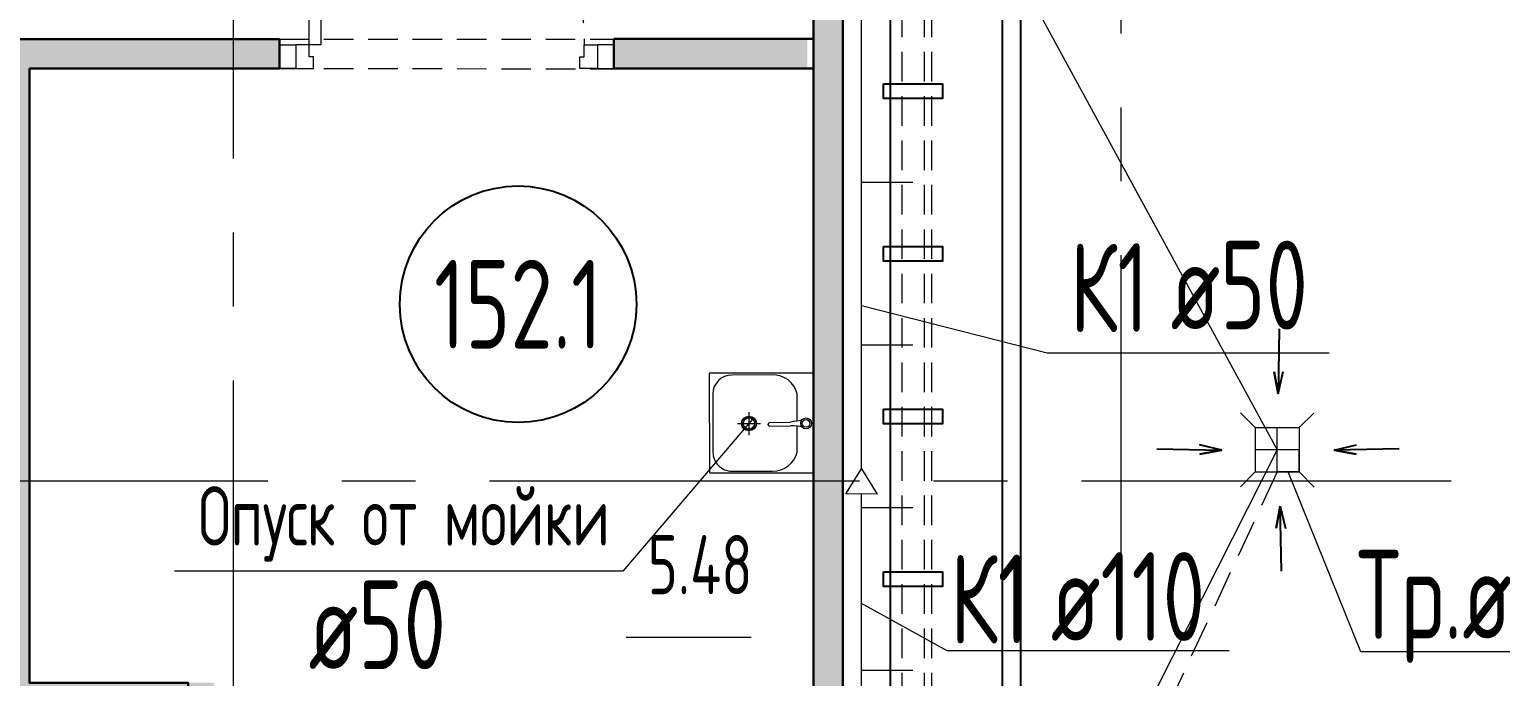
# Model space of a CAD drawing. Header units: millimetres. Extents: x -8689834 to 9419935, y -284943 to 166066.
# Drawn here: x -203923 to -198951, y 114938 to 117127 of the extents above; entities that cross this region are included whole.
import ezdxf
from ezdxf import colors
from ezdxf.entities.mleader import LeaderData, LeaderLine
from ezdxf.enums import TextEntityAlignment as Align
from ezdxf.math import Vec2, Vec3

# ---------------------------------------------------------------- set-up
doc = ezdxf.new("R2010")
doc.units = ezdxf.units.MM
doc.header["$MEASUREMENT"] = 0
for name, pattern in [('01_base$0$DASHED2', [0.375, 0.25, -0.125]), ('ACAD_ISO03W100', [30, 12, -18]), ('ADSK_Штриховая_ш2 п1', [3, 2, -1]), ('CENTER', [2, 1.25, -0.25, 0.25, -0.25])]:
    doc.linetypes.add(name, pattern=pattern)
doc.layers.get('0').update_dxf_attribs({"color": 250, "lineweight": 9})
for name, color, linetype, lineweight in [('АР_Двери', 175, 'Continuous', 18), ('АР_Маркер экспликации', 239, 'Continuous', 13), ('АР_Номер помещения', 1, 'Continuous', 25), ('АР_Оси', 195, 'Continuous', 9), ('АР_Отметки', 250, 'Continuous', 15), ('АР_Перегородки газоблок', 165, 'Continuous', 30), ('АР_Перегородки газоблок_Штрих', 165, 'Continuous', 5), ('АР_Помещения_площадь', 19, 'Continuous', 9), ('АР_тонкая линия', 250, 'Continuous', 0), ('АР_Тонкие', 250, 'Continuous', 5), ('ВК_канализация', 32, 'Continuous', 30), ('ТХ_пищеблок', 30, 'Continuous', 20)]:
    doc.layers.add(name, color=color, linetype=linetype, lineweight=lineweight)
doc.layers.add('ТХ_ВК_трапы', color=5, linetype='Continuous')
doc.layers.add('ТХ_сантехника', color=253, linetype='Continuous')
doc.styles.add('ISOCPEUR', font='isocpeur.ttf', dxfattribs={"width": 0.7})
doc.styles.get("Standard").update_dxf_attribs({"font": 'isocpeur.ttf', "width": 0.7})

# ---------------------------------------------------------------- blocks, each defined once
blk = doc.blocks.new('*U280')
at = {"layer": 'АР_Номер помещения', "color": 7}
blk.add_circle((-3462.7, -1967.1), 400, dxfattribs=at)
at = {"layer": 'АР_Помещения_площадь', "color": 7}
blk.add_line((-2675.5, -3094.3), (-3097.8, -3094.3), dxfattribs=at)
at = {"color": 7, "style": 'ISOCPEUR', "width": 0.7, "flags": 1}
blk.add_attdef('КАТЕГОРИЯ', (-499.2, -2092.2), '', height=250, dxfattribs=at)
at = {"layer": 'АР_Номер помещения', "color": 7, "style": 'ISOCPEUR', "width": 0.7}
blk.add_attdef('НОМЕР_ПОМЕЩЕНИЯ', text='', height=300, dxfattribs=at).set_placement((-3462.7, -1967.1), align=Align.MIDDLE_CENTER)
at = {"layer": 'АР_Помещения_площадь', "color": 7, "lineweight": 30, "width": 0.7, "flags": 104}
blk.add_attdef('ИМЯ_ПОМЕЩЕНИЯ', text='', height=100, dxfattribs=at).set_placement((157.6, 1217.1), align=Align.MIDDLE_CENTER)
at = {"layer": 'АР_Помещения_площадь', "color": 7, "style": 'ISOCPEUR', "width": 0.7}
blk.add_attdef('ПЛОЩАДЬ_ПОМЕЩЕНИЯ', text='', height=200, dxfattribs=at).set_placement((-2670.6, -2847.8), align=Align.MIDDLE_RIGHT)
blk = doc.blocks.new('раковина столовая 2')
for points in [[(970111.9, -22806.1), (970111.9, -17235.9), (969511.9, -17235.9), (969511.9, -22806.1)], [(969571.9, -22746.1), (969571.9, -17314), (969951.9, -17314), (969951.9, -22746.1)], [(969974.7, -17564), (969774.7, -17564), (969774.7, -17614), (969974.7, -17614)], [(969974.7, -18114), (969774.7, -18114), (969774.7, -18164), (969974.7, -18164)], [(969974.7, -18664), (969774.7, -18664), (969774.7, -18714), (969974.7, -18714)], [(969974.7, -19214), (969774.7, -19214), (969774.7, -19264), (969974.7, -19264)], [(969974.7, -19764), (969774.7, -19764), (969774.7, -19814), (969974.7, -19814)], [(969974.7, -20314), (969774.7, -20314), (969774.7, -20364), (969974.7, -20364)], [(969974.7, -20864), (969774.7, -20864), (969774.7, -20914), (969974.7, -20914)], [(969974.7, -21414), (969774.7, -21414), (969774.7, -21464), (969974.7, -21464)], [(969974.7, -21964), (969774.7, -21964), (969774.7, -22014), (969974.7, -22014)], [(969974.7, -22514), (969774.7, -22514), (969774.7, -22564), (969974.7, -22564)]]:
    blk.add_lwpolyline(points, close=True)
blk = doc.blocks.new('*U737')
blk.add_lwpolyline([(-100, 80), (-100, 1010), (-140, 1010), (-140, 80)], close=True)
for points in [[(-1130, 0), (-1130, 80), (-1075, 80), (-1075, 0), (-1130, 0)], [(-1075, 80), (-1075, 0), (-1015, 0), (-1015, 40), (-1030, 40), (-1030, 80), (-1075, 80)], [(-55, 80), (-55, 0), (-115, 0), (-115, 40), (-100, 40), (-100, 80), (-55, 80)], [(0, 0), (0, 80), (-55, 80), (-55, 0), (0, 0)]]:
    blk.add_lwpolyline(points)
at = {"linetype": 'ACAD_ISO03W100', "ltscale": 3}
blk.add_arc((-100, 80), 930, 90, 180, dxfattribs=at)
blk = doc.blocks.new('_DotSmall')
at = {"color": 0, "linetype": 'ByBlock', "const_width": 0.5}
blk.add_lwpolyline([(-0.0625, 0, 1), (0.0625, 0, 1)], format="xyb", close=True, dxfattribs=at)
blk = doc.blocks.new('Трап ТХ')
at = {"layer": 'ТХ_ВК_трапы', "color": 5, "lineweight": 0}
for p, q in [((305243.2, -196674.3), (305292.9, -196724.5)), ((305491.2, -196675.5), (305442.2, -196724.5)), ((305292.9, -196724.5), (305292.9, -196874.5)), ((305292.9, -196724.5), (305442.2, -196724.5)), ((305367.6, -196874.5), (305367.6, -196724.5)), ((305442.2, -196724.5), (305442.2, -196874.5)), ((305442.2, -196799.5), (305292.9, -196799.5)), ((305442.2, -196874.5), (305442.2, -196799.5)), ((305243.2, -196924.3), (305292.9, -196874.5)), ((305292.9, -196874.5), (305442.2, -196874.5)), ((305442.2, -196874.5), (305367.6, -196874.5)), ((305493.2, -196925.5), (305442.2, -196874.5))]:
    blk.add_line(p, q, dxfattribs=at)
blk = doc.blocks.new('A$C985b353d')
at = {"layer": 'ТХ_ВК_трапы', "ltscale": 100}
for p, q in [((6.4, 408.7), (2.2, 189.2)), ((2.2, 189.2), (-11.2, 263.5)), ((-11.2, 263.5), (2.2, 189.2)), ((2.2, 189.2), (19.8, 264.3)), ((-407.4, 3.3), (-187.9, -0.9)), ((-187.9, -0.9), (-263, 16.7)), ((192.3, -0.9), (267.4, 16.7)), ((411.8, 3.3), (192.3, -0.9)), ((-187.9, -0.9), (-262.2, -14.3)), ((-262.2, -14.3), (-187.9, -0.9)), ((192.3, -0.9), (266.6, -14.3)), ((266.6, -14.3), (192.3, -0.9)), ((9.7, -190.8), (-3.8, -265.2)), ((-3.8, -265.2), (9.7, -190.8)), ((13.8, -410.3), (9.7, -190.8)), ((9.7, -190.8), (27.3, -265.9))]:
    blk.add_line(p, q, dxfattribs=at)

msp = doc.modelspace()

# ---------------------------------------------------------------- hatches: boundary and pattern name
at = {"layer": 'АР_Перегородки газоблок_Штрих', "ltscale": 100}
h = msp.add_hatch(dxfattribs=at)
h.set_pattern_fill('AR-CONC', scale=30)
h.set_pattern_definition([(50, (0, 0), (215.17805, -18.82564), [22.5, -247.5]), (355, (0, 0), (-41.6254, 225.65764), [18, -198]), (100.45144, (17.93, -1.57), (173.55265, 206.832), [19.12206, -210.34263]), (46.1842, (0, 60), (320.1724, -49.65578), [33.75, -371.25]), (96.63564, (26.68, 55.86), (280.3986, 292.2356), [28.6831, -315.51413]), (351.18416, (0, 60), (280.3986, 292.2356), [27, -297]), (21, (30, 45), (179.07212, -120.78567), [22.5, -247.5]), (326, (30, 45), (72.9946, 217.54501), [18, -198]), (71.45144, (44.92, 34.93), (252.06671, 96.75935), [19.12206, -210.34263]), (37.5, (0, 0), (3.647957, 99.868156), [0, -195.6, 0, -201, 0, -198.75]), (7.5, (0, 0), (78.92086, 118.323514), [0, -114.6, 0, -191.1, 0, -75.75]), (327.5, (-66.9, 0), (160.14673, -6.766462), [0, -75, 0, -234, 0, -310.5]), (317.5, (-96.9, 0), (174.95585, 30.031495), [0, -97.5, 0, -155.4, 0, -220.5])])
h.paths.add_polyline_path([(-201173.8, 118370.9), (-201173.6, 118400.7), (-200433.9, 118400.7), (-200433.9, 118520.7), (-201273.4, 118520.6), (-201273.4, 115964.6), (-201273.3, 115964.6), (-201273.4, 115627.6), (-201273.4, 115600.7), (-201173.8, 115600.7)])
h.paths.add_polyline_path([(-201173.8, 115600.7), (-201273.4, 115600.1), (-201273.4, 115007.2), (-201273.4, 112600.7), (-201173.4, 112600.7), (-201173.4, 112680.7), (-200433.9, 112680.7), (-200433.9, 112800.7), (-200573.8, 112800.7), (-200573.8, 112800.7), (-201173.8, 112800.7)])
h.paths.add_polyline_path([(-200433.9, 112520.7), (-201173.4, 112520.7), (-201173.4, 112600.7), (-201273.4, 112600.7), (-201273.4, 110702.5), (-201173.4, 110702.5), (-201173.4, 112400.7), (-200433.9, 112400.7), (-200433.9, 112400.7)])
h = msp.add_hatch(dxfattribs=at)
h.set_pattern_fill('AR-CONC', scale=30)
h.set_pattern_definition([(50, (0.09, 1576.72), (215.17805, -18.82564), [22.5, -247.5]), (355, (0.09, 1576.72), (-41.6254, 225.65764), [18, -198]), (100.45144, (18.02, 1575.15), (173.55265, 206.832), [19.12206, -210.34263]), (46.1842, (0.09, 1636.72), (320.1724, -49.65578), [33.75, -371.25]), (96.63564, (26.77, 1632.6), (280.3986, 292.2356), [28.6831, -315.51413]), (351.18416, (0.09, 1636.72), (280.3986, 292.2356), [27, -297]), (21, (30.1, 1621.72), (179.07212, -120.78567), [22.5, -247.5]), (326, (30.1, 1621.72), (72.9946, 217.54501), [18, -198]), (71.45144, (45.02, 1611.66), (252.06671, 96.75935), [19.12206, -210.34263]), (37.5, (0.09, 1576.72), (3.647957, 99.868156), [0, -195.6, 0, -201, 0, -198.75]), (7.5, (0.09, 1576.72), (78.92086, 118.323514), [0, -114.6, 0, -191.1, 0, -75.75]), (327.5, (-66.81, 1576.72), (160.14673, -6.766462), [0, -75, 0, -234, 0, -310.5]), (317.5, (-96.8, 1576.72), (174.95585, 30.031495), [0, -97.5, 0, -155.4, 0, -220.5])])
h.paths.add_polyline_path([(-201293.3, 117094.4), (-201947.8, 117094.3), (-201947.8, 116994.3), (-201293.3, 116994.4)])
h.paths.add_polyline_path([(-203077.8, 117094.3), (-204022.7, 117094.3), (-204022.7, 114793.8), (-205930.8, 114793.8), (-205930.8, 114693.8), (-204022.7, 114693.8), (-204022.7, 112500.4), (-206033.9, 112500.7), (-206033.9, 112400.7), (-203922.6, 112400.4), (-203922.7, 114817.8), (-203300.3, 114817.8), (-203300.3, 114917.8), (-203922.6, 114917.8), (-203922.6, 116994.3), (-203077.8, 116994.3)])

# ---------------------------------------------------------------- linework, layer by layer
at = {"color": 18, "ltscale": 500, "true_color": 0x000000}
msp.add_lwpolyline([(-201163.4, 115556.7), (-201110.7, 115641.1), (-201058.1, 115555.8), (-201163.4, 115556.7)], dxfattribs=at)
at = {"color": 244, "linetype": '01_base$0$DASHED2', "ltscale": 500, "true_color": 0x991b1e}
msp.add_lwpolyline([(-199706, 115630.3), (-200935.7, 112988.1), (-201016.8, 112606.7)], dxfattribs=at)
at = {"layer": 'АР_Оси', "color": 7, "linetype": 'CENTER', "ltscale": 1000}
for p, q in [((-203233.8, 135939.9), (-203233.8, 80207.5)), ((-200233.9, 134363.2), (-200233.9, 78630.8)), ((-224367.6, 115600.7), (-141189.2, 115600.7))]:
    msp.add_line(p, q, dxfattribs=at)
at = {"layer": 'АР_Перегородки газоблок', "color": 7, "ltscale": 100}
for p, q in [((-203077.8, 117094.3), (-204022.7, 117094.3)), ((-203077.8, 117094.3), (-203077.8, 116994.2)), ((-201947.8, 116994.2), (-201947.8, 117094.4)), ((-201273.3, 117094.4), (-201947.8, 117094.4)), ((-203077.8, 116994.3), (-203922.7, 116994.3)), ((-201273.3, 116994.4), (-201947.8, 116994.4))]:
    msp.add_line(p, q, dxfattribs=at)
for points in [[(-201273.4, 115007.2), (-201273.4, 118520.6), (-200433.9, 118520.7)], [(-201173.6, 112800.7), (-201173.6, 118400.7)], [(-201273.4, 109734.7), (-201273.4, 115007.2)]]:
    msp.add_lwpolyline(points, dxfattribs=at)
at = {"layer": 'АР_Перегородки газоблок', "color": 7, "ltscale": 100, "elevation": 0}
msp.add_lwpolyline([(-203922.7, 116994.3), (-203922.7, 114917.8), (-203386.6, 114917.8), (-203386.6, 114817.8)], dxfattribs=at)
at = {"layer": 'АР_тонкая линия', "color": 7, "linetype": 'ADSK_Штриховая_ш2 п1', "ltscale": 50}
for p, q in [((-203077.9, 117094.3), (-201947.9, 117094.1)), ((-203077.8, 116994.3), (-201947.8, 116993.8))]:
    msp.add_line(p, q, dxfattribs=at)
for points in [[(-200974.4, 118400.7), (-200974.2, 112800.7)], [(-200899.4, 118400.7), (-200899.2, 112800.7)], [(-200874.4, 118400.7), (-200874.2, 112800.7)]]:
    msp.add_lwpolyline(points, dxfattribs=at)
at = {"layer": 'АР_Тонкие', "color": 7, "ltscale": 500}
msp.add_lwpolyline([(-201173.6, 118400.7), (-199706, 115705.3), (-201173.4, 112800.7)], dxfattribs=at)
at = {"layer": 'ВК_канализация', "color": 244, "lineweight": 13, "ltscale": 500, "true_color": 0x991b1e}
for points in [[(-201110.7, 115641.1), (-201110.7, 117798.3), (-200935.4, 117798.3)], [(-200937.1, 116609.1), (-201110.7, 116609.1)], [(-200937.1, 116059.1), (-201110.7, 116059.1)], [(-201036.3, 112591), (-201110.7, 112591), (-201110.7, 115556.3)], [(-200937.1, 115509.1), (-201110.7, 115509.1)], [(-200937.1, 114959.1), (-201110.7, 114959.1)]]:
    msp.add_lwpolyline(points, dxfattribs=at)
at = {"layer": 'ВК_канализация', "color": 18, "lineweight": 13, "ltscale": 500, "true_color": 0x000000}
for points in [[(-199530.7, 116032.6), (-200483.2, 116032.6), (-201110.7, 116192.4)], [(-201478.7, 115808.7), (-201917.7, 115294.5), (-203433, 115294.5)], [(-198575.9, 115022.1), (-199423, 115022.1), (-199668.7, 115630.3)], [(-199868.4, 115026), (-200821, 115026), (-201110.7, 115185.8)]]:
    msp.add_lwpolyline(points, dxfattribs=at)
at = {"layer": 'ВК_канализация', "color": 244, "lineweight": 13, "ltscale": 500, "true_color": 0x991b1e}
msp.add_circle((-201491.1, 115794.3), 25, dxfattribs=at)
at = {"layer": 'ТХ_пищеблок', "color": 7}
for p, q in [((-201273.3, 115964.6), (-201625.3, 115964)), ((-201625.3, 115964), (-201624.7, 115627)), ((-201412.3, 115958.4), (-201549.3, 115958.2)), ((-201272.7, 115627.6), (-201273.3, 115964.6)), ((-201613.2, 115894.1), (-201612.9, 115697.1)), ((-201328, 115801.9), (-201328.2, 115894.5)), ((-201491.2, 115832.9), (-201491, 115754.6)), ((-201421, 115797.6), (-201351.6, 115799.1)), ((-201351.7, 115799.1), (-201351.6, 115799.1)), ((-201351.6, 115799.1), (-201350.6, 115799.2)), ((-201351.6, 115799.1), (-201350.6, 115799.2)), ((-201339.3, 115800.5), (-201350.6, 115799.2)), ((-201328.9, 115801.8), (-201339.3, 115800.5)), ((-201321.1, 115803.1), (-201329, 115801.8)), ((-201315.2, 115804.6), (-201321.1, 115803.1)), ((-201312, 115806.1), (-201315.3, 115804.6)), ((-201312, 115806.1), (-201315.3, 115804.6)), ((-201529.9, 115794.1), (-201451.6, 115794.4)), ((-201425.8, 115791.6), (-201425.6, 115792.4)), ((-201425.8, 115790.7), (-201425.8, 115791.6)), ((-201425.7, 115789.9), (-201425.8, 115790.7)), ((-201425.5, 115789), (-201425.7, 115789.9)), ((-201425.6, 115792.4), (-201425.3, 115793.2)), ((-201425.6, 115790.7), (-201425.5, 115791.8)), ((-201425.6, 115790.7), (-201425.5, 115791.8)), ((-201425.5, 115789.6), (-201425.6, 115790.7)), ((-201425.5, 115789.6), (-201425.6, 115790.7)), ((-201425.5, 115791.8), (-201425.3, 115792.9)), ((-201425.5, 115791.8), (-201425.3, 115792.9)), ((-201425.2, 115788.5), (-201425.5, 115789.6)), ((-201425.2, 115788.5), (-201425.5, 115789.6)), ((-201425.2, 115788.3), (-201425.5, 115789)), ((-201425.3, 115793.3), (-201424.9, 115794.3)), ((-201425.3, 115793.3), (-201424.9, 115794.3)), ((-201425.3, 115793.2), (-201425, 115793.7)), ((-201424.7, 115787.9), (-201425.2, 115788.9)), ((-201424.7, 115787.9), (-201425.2, 115788.9)), ((-201424.8, 115787.7), (-201425.2, 115788.3)), ((-201424.9, 115794.3), (-201424.4, 115795.3)), ((-201424.9, 115794.3), (-201424.4, 115795.3)), ((-201424.1, 115787), (-201424.7, 115787.9)), ((-201424.1, 115787), (-201424.7, 115787.9)), ((-201424.4, 115795.3), (-201423.7, 115796.1)), ((-201424.4, 115795.3), (-201423.7, 115796.1)), ((-201423.4, 115786.2), (-201424.1, 115787)), ((-201423.4, 115786.2), (-201424.1, 115787)), ((-201423.7, 115796.1), (-201422.8, 115796.8)), ((-201422.5, 115785.6), (-201423.4, 115786.2)), ((-201422.8, 115796.8), (-201421.9, 115797.3)), ((-201422.8, 115796.8), (-201421.9, 115797.3)), ((-201421.6, 115785.1), (-201422.5, 115785.6)), ((-201421.9, 115797.3), (-201421, 115797.6)), ((-201421.9, 115797.3), (-201421, 115797.6)), ((-201420.6, 115784.9), (-201421.6, 115785.1)), ((-201420.6, 115784.9), (-201421.6, 115785.1)), ((-201420.6, 115784.9), (-201350.2, 115786.3)), ((-201420.6, 115784.9), (-201350.2, 115786.3)), ((-201338.8, 115785.8), (-201350.2, 115786.3)), ((-201327.8, 115784.8), (-201338.8, 115785.8)), ((-201327.9, 115697.5), (-201328, 115784.8)), ((-201319.9, 115783.9), (-201327.9, 115784.8)), ((-201313.9, 115782.8), (-201319.9, 115783.9)), ((-201310.7, 115781.5), (-201314.1, 115782.8)), ((-201624.7, 115627), (-201272.7, 115627.6)), ((-201548.7, 115633.2), (-201411.7, 115633.4))]:
    msp.add_line(p, q, dxfattribs=at)
for radius in [18.3, 13]:
    msp.add_circle((-201298, 115794.6), radius, dxfattribs=at)
for centre, radius, start, end in [((-201549.2, 115894.2), 64, 90.1009, 180.1009), ((-201409.6, 115874.7), 83.8, 13.6981, 91.8654), ((-201548.9, 115697.2), 64, 180.1009, 270.1009), ((-201409.2, 115717.1), 83.7, 268.2914, 346.4879)]:
    msp.add_arc(centre, radius, start, end, dxfattribs=at)
for major_axis in [(16.4, 16.5), (13.4, 13.5)]:
    msp.add_ellipse((-201491.1, 115794.3), major_axis=major_axis, ratio=1, start_param=4.712389, end_param=10.995574, dxfattribs=at)

# ---------------------------------------------------------------- block references
at = {"layer": 'АР_Двери', "color": 7, "xscale": -1}
msp.add_blockref('*U737', (-203077.8, 116994.2), dxfattribs=at)
at = {"layer": 'АР_Маркер экспликации', "color": 7}
ref = msp.add_blockref('*U280', (-198808.5, 118164.5), dxfattribs=at)
ref.add_attrib('НОМЕР_ПОМЕЩЕНИЯ', '152.1', dxfattribs={"layer": 'АР_Номер помещения', "color": 7, "height": 300, "style": 'ISOCPEUR', "width": 0.7}).set_placement((-202271.3, 116197.5), align=Align.MIDDLE_CENTER)
ref.add_attrib('ПЛОЩАДЬ_ПОМЕЩЕНИЯ', '5.48', dxfattribs={"layer": 'АР_Помещения_площадь', "color": 7, "height": 200, "style": 'ISOCPEUR', "width": 0.7}).set_placement((-201479.1, 115316.8), align=Align.MIDDLE_RIGHT)
at = {"layer": 'АР_тонкая линия', "color": 7, "ltscale": 500}
msp.add_blockref('A$C985b353d', (-199705.2, 115705.3), dxfattribs=at)
at = {"layer": 'ТХ_ВК_трапы', "color": 7}
msp.add_blockref('Трап ТХ', (-505073.6, 312504.8), dxfattribs=at)
at = {"layer": 'ТХ_сантехника', "color": 7, "xscale": -1}
msp.add_blockref('раковина столовая 2', (768938.2, 135606.8), dxfattribs=at)

# ---------------------------------------------------------------- texts
at = {"layer": 'ВК_канализация', "color": 18, "ltscale": 100, "true_color": 0x000000, "attachment_point": 4, "style": 'ISOCPEUR'}
for s, insert, char_height, width in [('К1', (-200406.7, 116253.4), 300, 5891.51), ('\\pxi-1,l1,t1,5;ø50', (-200066.2, 116262.2), 300, 7500), ('Опуск от мойки', (-203352, 115454.2, 0), 200, 5891.51), ('\\pxi-1,l1,t1,5;ø110', (-200471, 115209.3), 300, 7500), ('\\pxi-1,l1,t1,5;Тр.ø50', (-199437.7, 115175.7), 300, 7500), ('К1', (-200811.4, 115200.6), 300, 5891.51), ('\\pxi-1,l1,t1,5;ø50', (-202979.5, 115113.7, 0), 300, 7500)]:
    msp.add_mtext(s, dxfattribs=dict(at, insert=insert, char_height=char_height, width=width))

# ---------------------------------------------------------------- leaders
at = {"layer": 'АР_Отметки', "color": 7}
ml = msp.add_multileader_mtext('Standard', dxfattribs=at)
ml.set_content('0,000', color=7, style='ISOCPEUR')
ml.set_leader_properties(color=256, linetype='Continuous', lineweight=-1)
ml.set_arrow_properties(name='DOTSMALL')
ml.build(insert=Vec2(0, 0))
ml.multileader.update_dxf_attribs({"has_text_frame": 1, "text_left_attachment_type": 4, "text_right_attachment_type": 4, "dogleg_length": 100, "arrow_head_size": 180})
ctx = ml.context
ctx.base_point, ctx.char_height, ctx.arrow_head_size, ctx.landing_gap_size, ctx.plane_origin = Vec3(-204826.3, 122318.2), 250, 180, 50, Vec3(-207886.6, 120174.8)
ctx.left_attachment, ctx.right_attachment = 4, 4
notes = []
notes.append((ctx, [(0, (0, 0, 0), (0, 0), (1, 0), 1, [])]))
ctx.mtext.insert, ctx.mtext.width, ctx.mtext.line_spacing_style, ctx.mtext.flow_direction = Vec3(-204776.3, 122651.5), 852.697, 2, 5
ml = msp.add_multileader_mtext('Standard', dxfattribs=at)
ml.set_content('{\\W0.8;-2,730}', color=7, style='ISOCPEUR')
ml.set_leader_properties(color=256, linetype='Continuous', lineweight=-1)
ml.set_arrow_properties(name='DOTSMALL')
ml.build(insert=Vec2(0, 0))
ml.multileader.update_dxf_attribs({"has_text_frame": 1, "text_left_attachment_type": 4, "text_right_attachment_type": 4, "dogleg_length": 100, "arrow_head_size": 180})
ctx = ml.context
ctx.base_point, ctx.char_height, ctx.arrow_head_size, ctx.landing_gap_size, ctx.plane_origin = Vec3(-314791.3, 121809, 0), 250, 180, 50, Vec3(-319449.8, 117956.7, 0)
ctx.left_attachment, ctx.right_attachment = 4, 4
notes.append((ctx, [(0, (0, 0, 0), (0, 0), (1, 0), 1, [])]))
ctx.mtext.insert, ctx.mtext.width, ctx.mtext.defined_height, ctx.mtext.line_spacing_style, ctx.mtext.flow_direction = Vec3(-314741.3, 122142.4, 0), 769.989, 343.9, 2, 5
ml = msp.add_multileader_mtext('Standard', dxfattribs=at)
ml.set_content('{\\W0.8;-2,430}', color=7, style='ISOCPEUR')
ml.set_leader_properties(color=256, linetype='Continuous', lineweight=-1)
ml.set_arrow_properties(name='DOTSMALL')
ml.build(insert=Vec2(0, 0))
ml.multileader.update_dxf_attribs({"has_text_frame": 1, "text_left_attachment_type": 4, "text_right_attachment_type": 4, "dogleg_length": 100, "arrow_head_size": 180})
ctx = ml.context
ctx.base_point, ctx.char_height, ctx.arrow_head_size, ctx.landing_gap_size, ctx.plane_origin = Vec3(-301002.2, 120038.6), 250, 180, 50, Vec3(-299949.6, 118383.4)
ctx.left_attachment, ctx.right_attachment = 4, 4
notes.append((ctx, [(0, (0, 0, 0), (0, 0), (1, 0), 1, [])]))
ctx.mtext.insert, ctx.mtext.width, ctx.mtext.line_spacing_style, ctx.mtext.flow_direction = Vec3(-300952.2, 120371.9), 852.697, 2, 5
ml = msp.add_multileader_mtext('Standard', dxfattribs=at)
ml.set_content('{\\W0.8;-2,430}', color=7, style='ISOCPEUR')
ml.set_leader_properties(color=256, linetype='Continuous', lineweight=-1)
ml.set_arrow_properties(name='DOTSMALL')
ml.build(insert=Vec2(0, 0))
ml.multileader.update_dxf_attribs({"has_text_frame": 1, "text_left_attachment_type": 4, "text_right_attachment_type": 4, "dogleg_length": 100, "arrow_head_size": 180})
ctx = ml.context
ctx.base_point, ctx.char_height, ctx.arrow_head_size, ctx.landing_gap_size, ctx.plane_origin = Vec3(-336711.9, 117132.7), 250, 180, 50, Vec3(-335659.2, 115477.5)
ctx.left_attachment, ctx.right_attachment = 4, 4
notes.append((ctx, [(0, (0, 0, 0), (0, 0), (1, 0), 1, [])]))
ctx.mtext.insert, ctx.mtext.width, ctx.mtext.line_spacing_style, ctx.mtext.flow_direction = Vec3(-336661.9, 117466), 852.697, 2, 5
for ctx, leaders in notes:
    for number, flags, end, landing, length, lines in leaders:
        leader = LeaderData()
        leader.index, (leader.has_last_leader_line, leader.has_dogleg_vector, leader.attachment_direction) = number, flags
        leader.last_leader_point, leader.dogleg_vector, leader.dogleg_length = Vec3(end), Vec3(landing), length
        for number, points, colour, breaks in lines:
            line = LeaderLine()
            line.index, line.vertices, line.color, line.breaks = number, Vec3.list(points), colors.encode_raw_color(colour), breaks
            leader.lines.append(line)
        ctx.leaders.append(leader)

doc.saveas('drawing.dxf')
